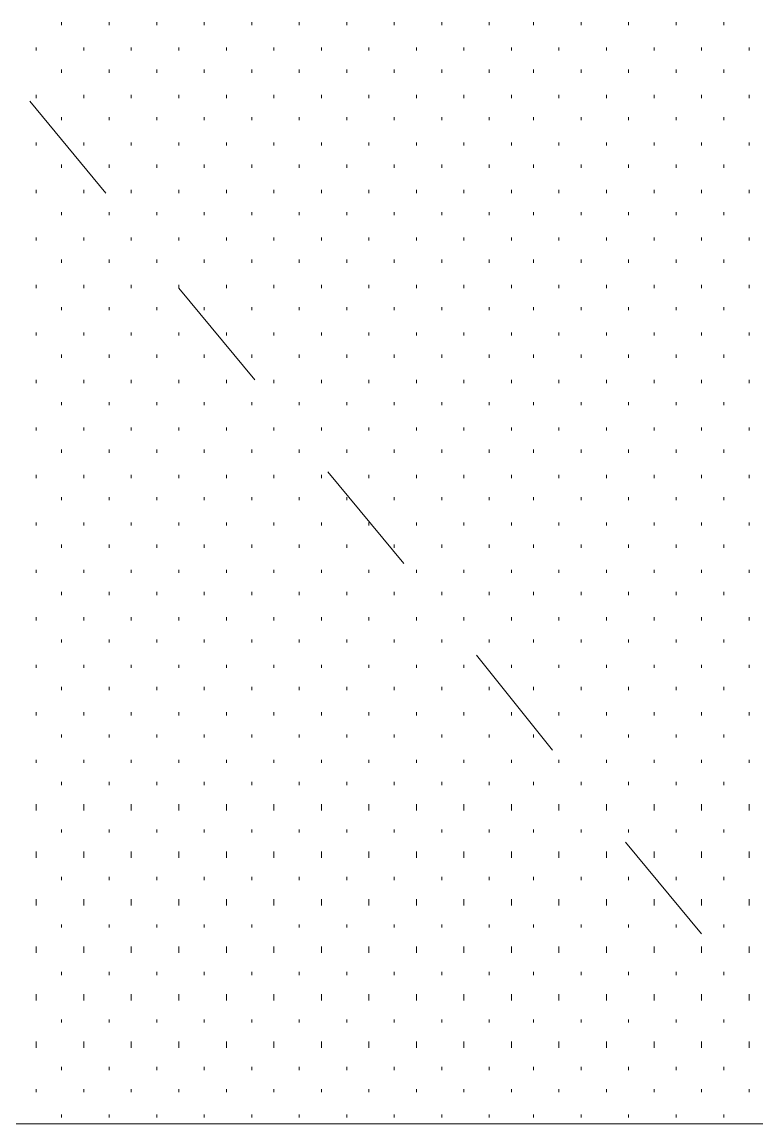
# Model space of a CAD drawing. Header units: inches. Extents: x -6061 to 13621, y -296 to 7483.
# Drawn here: x 12444.17 to 12462.75, y -121.48 to -93.61 of the extents above; entities that cross this region are included whole.
import ezdxf

# ---------------------------------------------------------------- set-up
doc = ezdxf.new("R2010")
doc.units = ezdxf.units.IN
doc.header["$MEASUREMENT"] = 0
doc.layers.get('0').update_dxf_attribs({"linetype": 'CONTINUOUS'})

msp = doc.modelspace()

# ---------------------------------------------------------------- linework, layer by layer
at = {"color": 7, "linetype": 'Continuous', "lineweight": 9, "true_color": 0xffffff}
for p, q in [((12445.17293, -93.68771), (12445.17293, -93.60761)), ((12446.37429, -93.68771), (12446.37429, -93.60761)), ((12447.57565, -93.68771), (12447.57565, -93.60761)), ((12448.777, -93.68771), (12448.777, -93.60761)), ((12449.97836, -93.68771), (12449.97836, -93.60761)), ((12451.17972, -93.68771), (12451.17972, -93.60761)), ((12452.38108, -93.68771), (12452.38108, -93.60761)), ((12453.58243, -93.68771), (12453.58243, -93.60761)), ((12454.78379, -93.68771), (12454.78379, -93.60761)), ((12455.98515, -93.68771), (12455.98515, -93.60761)), ((12457.10642, -93.68771), (12457.10642, -93.60761)), ((12458.30777, -93.68771), (12458.30777, -93.60761)), ((12459.50913, -93.68771), (12459.50913, -93.60761)), ((12460.71049, -93.68771), (12460.71049, -93.60761)), ((12461.91185, -93.68771), (12461.91185, -93.60761)), ((12444.53221, -94.32843), (12444.53221, -94.24834)), ((12445.73357, -94.32843), (12445.73357, -94.24834)), ((12446.93492, -94.32843), (12446.93492, -94.24834)), ((12448.13628, -94.32843), (12448.13628, -94.24834)), ((12449.33764, -94.32843), (12449.33764, -94.24834)), ((12450.539, -94.32843), (12450.539, -94.24834)), ((12451.74035, -94.32843), (12451.74035, -94.24834)), ((12452.94171, -94.32843), (12452.94171, -94.24834)), ((12454.14307, -94.32843), (12454.14307, -94.24834)), ((12455.34443, -94.32843), (12455.34443, -94.24834)), ((12456.54578, -94.32843), (12456.54578, -94.24834)), ((12457.74714, -94.32843), (12457.74714, -94.24834)), ((12458.9485, -94.32843), (12458.9485, -94.24834)), ((12460.14985, -94.32843), (12460.14985, -94.24834)), ((12461.35121, -94.32843), (12461.35121, -94.24834)), ((12462.55257, -94.32843), (12462.55257, -94.24834)), ((12445.17293, -94.88906), (12445.17293, -94.80897)), ((12446.37429, -94.88906), (12446.37429, -94.80897)), ((12447.57565, -94.88906), (12447.57565, -94.80897)), ((12448.777, -94.88906), (12448.777, -94.80897)), ((12449.97836, -94.88906), (12449.97836, -94.80897)), ((12451.17972, -94.88906), (12451.17972, -94.80897)), ((12452.38108, -94.88906), (12452.38108, -94.80897)), ((12453.58243, -94.88906), (12453.58243, -94.80897)), ((12454.78379, -94.88906), (12454.78379, -94.80897)), ((12455.98515, -94.88906), (12455.98515, -94.80897)), ((12457.10642, -94.88906), (12457.10642, -94.80897)), ((12458.30777, -94.88906), (12458.30777, -94.80897)), ((12459.50913, -94.88906), (12459.50913, -94.80897)), ((12460.71049, -94.88906), (12460.71049, -94.80897)), ((12461.91185, -94.88906), (12461.91185, -94.80897)), ((12444.53221, -95.52979), (12444.53221, -95.4497)), ((12445.73357, -95.52979), (12445.73357, -95.4497)), ((12446.93492, -95.52979), (12446.93492, -95.4497)), ((12448.13628, -95.52979), (12448.13628, -95.4497)), ((12449.33764, -95.52979), (12449.33764, -95.4497)), ((12450.539, -95.52979), (12450.539, -95.4497)), ((12451.74035, -95.52979), (12451.74035, -95.4497)), ((12452.94171, -95.52979), (12452.94171, -95.4497)), ((12454.14307, -95.52979), (12454.14307, -95.4497)), ((12455.34443, -95.52979), (12455.34443, -95.4497)), ((12456.54578, -95.52979), (12456.54578, -95.4497)), ((12457.74714, -95.52979), (12457.74714, -95.4497)), ((12458.9485, -95.52979), (12458.9485, -95.4497)), ((12460.14985, -95.52979), (12460.14985, -95.4497)), ((12461.35121, -95.52979), (12461.35121, -95.4497)), ((12462.55257, -95.52979), (12462.55257, -95.4497)), ((12445.17293, -96.09042), (12445.17293, -96.01033)), ((12446.37429, -96.09042), (12446.37429, -96.01033)), ((12447.57565, -96.09042), (12447.57565, -96.01033)), ((12448.777, -96.09042), (12448.777, -96.01033)), ((12449.97836, -96.09042), (12449.97836, -96.01033)), ((12451.17972, -96.09042), (12451.17972, -96.01033)), ((12452.38108, -96.09042), (12452.38108, -96.01033)), ((12453.58243, -96.09042), (12453.58243, -96.01033)), ((12454.78379, -96.09042), (12454.78379, -96.01033)), ((12455.98515, -96.09042), (12455.98515, -96.01033)), ((12457.10642, -96.09042), (12457.10642, -96.01033)), ((12458.30777, -96.09042), (12458.30777, -96.01033)), ((12459.50913, -96.09042), (12459.50913, -96.01033)), ((12460.71049, -96.09042), (12460.71049, -96.01033)), ((12461.91185, -96.09042), (12461.91185, -96.01033)), ((12444.53221, -96.73114), (12444.53221, -96.65105)), ((12445.73357, -96.73114), (12445.73357, -96.65105)), ((12446.93492, -96.73114), (12446.93492, -96.65105)), ((12448.13628, -96.73114), (12448.13628, -96.65105)), ((12449.33764, -96.73114), (12449.33764, -96.65105)), ((12450.539, -96.73114), (12450.539, -96.65105)), ((12451.74035, -96.73114), (12451.74035, -96.65105)), ((12452.94171, -96.73114), (12452.94171, -96.65105)), ((12454.14307, -96.73114), (12454.14307, -96.65105)), ((12455.34443, -96.73114), (12455.34443, -96.65105)), ((12456.54578, -96.73114), (12456.54578, -96.65105)), ((12457.74714, -96.73114), (12457.74714, -96.65105)), ((12458.9485, -96.73114), (12458.9485, -96.65105)), ((12460.14985, -96.73114), (12460.14985, -96.65105)), ((12461.35121, -96.73114), (12461.35121, -96.65105)), ((12462.55257, -96.73114), (12462.55257, -96.65105)), ((12445.17293, -97.29178), (12445.17293, -97.21169)), ((12446.37429, -97.29178), (12446.37429, -97.21169)), ((12447.57565, -97.29178), (12447.57565, -97.21169)), ((12448.777, -97.29178), (12448.777, -97.21169)), ((12449.97836, -97.29178), (12449.97836, -97.21169)), ((12451.17972, -97.29178), (12451.17972, -97.21169)), ((12452.38108, -97.29178), (12452.38108, -97.21169)), ((12453.58243, -97.29178), (12453.58243, -97.21169)), ((12454.78379, -97.29178), (12454.78379, -97.21169)), ((12455.98515, -97.29178), (12455.98515, -97.21169)), ((12457.10642, -97.29178), (12457.10642, -97.21169)), ((12458.30777, -97.29178), (12458.30777, -97.21169)), ((12459.50913, -97.29178), (12459.50913, -97.21169)), ((12460.71049, -97.29178), (12460.71049, -97.21169)), ((12461.91185, -97.29178), (12461.91185, -97.21169)), ((12444.53221, -97.9325), (12444.53221, -97.85241)), ((12445.73357, -97.9325), (12445.73357, -97.85241)), ((12446.93492, -97.9325), (12446.93492, -97.85241)), ((12448.13628, -97.9325), (12448.13628, -97.85241)), ((12449.33764, -97.9325), (12449.33764, -97.85241)), ((12450.539, -97.9325), (12450.539, -97.85241)), ((12451.74035, -97.9325), (12451.74035, -97.85241)), ((12452.94171, -97.9325), (12452.94171, -97.85241)), ((12454.14307, -97.9325), (12454.14307, -97.85241)), ((12455.34443, -97.9325), (12455.34443, -97.85241)), ((12456.54578, -97.9325), (12456.54578, -97.85241)), ((12457.74714, -97.9325), (12457.74714, -97.85241)), ((12458.9485, -97.9325), (12458.9485, -97.85241)), ((12460.14985, -97.9325), (12460.14985, -97.85241)), ((12461.35121, -97.9325), (12461.35121, -97.85241)), ((12462.55257, -97.9325), (12462.55257, -97.85241)), ((12445.17293, -98.49314), (12445.17293, -98.41304)), ((12446.37429, -98.49314), (12446.37429, -98.41304)), ((12447.57565, -98.49314), (12447.57565, -98.41304)), ((12448.777, -98.49314), (12448.777, -98.41304)), ((12449.97836, -98.49314), (12449.97836, -98.41304)), ((12451.17972, -98.49314), (12451.17972, -98.41304)), ((12452.38108, -98.49314), (12452.38108, -98.41304)), ((12453.58243, -98.49314), (12453.58243, -98.41304)), ((12454.78379, -98.49314), (12454.78379, -98.41304)), ((12455.98515, -98.49314), (12455.98515, -98.41304)), ((12457.10642, -98.49314), (12457.10642, -98.41304)), ((12458.30777, -98.49314), (12458.30777, -98.41304)), ((12459.50913, -98.49314), (12459.50913, -98.41304)), ((12460.71049, -98.49314), (12460.71049, -98.41304)), ((12461.91185, -98.49314), (12461.91185, -98.41304)), ((12444.53221, -99.13386), (12444.53221, -99.05377)), ((12445.73357, -99.13386), (12445.73357, -99.05377)), ((12446.93492, -99.13386), (12446.93492, -99.05377)), ((12448.13628, -99.13386), (12448.13628, -99.05377)), ((12449.33764, -99.13386), (12449.33764, -99.05377)), ((12450.539, -99.13386), (12450.539, -99.05377)), ((12451.74035, -99.13386), (12451.74035, -99.05377)), ((12452.94171, -99.13386), (12452.94171, -99.05377)), ((12454.14307, -99.13386), (12454.14307, -99.05377)), ((12455.34443, -99.13386), (12455.34443, -99.05377)), ((12456.54578, -99.13386), (12456.54578, -99.05377)), ((12457.74714, -99.13386), (12457.74714, -99.05377)), ((12458.9485, -99.13386), (12458.9485, -99.05377)), ((12460.14985, -99.13386), (12460.14985, -99.05377)), ((12461.35121, -99.13386), (12461.35121, -99.05377)), ((12462.55257, -99.13386), (12462.55257, -99.05377)), ((12445.17293, -99.69449), (12445.17293, -99.6144)), ((12446.37429, -99.69449), (12446.37429, -99.6144)), ((12447.57565, -99.69449), (12447.57565, -99.6144)), ((12448.777, -99.69449), (12448.777, -99.6144)), ((12449.97836, -99.69449), (12449.97836, -99.6144)), ((12451.17972, -99.69449), (12451.17972, -99.6144)), ((12452.38108, -99.69449), (12452.38108, -99.6144)), ((12453.58243, -99.69449), (12453.58243, -99.6144)), ((12454.78379, -99.69449), (12454.78379, -99.6144)), ((12455.98515, -99.69449), (12455.98515, -99.6144)), ((12457.10642, -99.69449), (12457.10642, -99.6144)), ((12458.30777, -99.69449), (12458.30777, -99.6144)), ((12459.50913, -99.69449), (12459.50913, -99.6144)), ((12460.71049, -99.69449), (12460.71049, -99.6144)), ((12461.91185, -99.69449), (12461.91185, -99.6144)), ((12444.53221, -100.33522), (12444.53221, -100.25513)), ((12445.73357, -100.33522), (12445.73357, -100.25513)), ((12446.93492, -100.33522), (12446.93492, -100.25513)), ((12448.13628, -100.33522), (12448.13628, -100.25513)), ((12449.33764, -100.33522), (12449.33764, -100.25513)), ((12450.539, -100.33522), (12450.539, -100.25513)), ((12451.74035, -100.33522), (12451.74035, -100.25513)), ((12452.94171, -100.33522), (12452.94171, -100.25513)), ((12454.14307, -100.33522), (12454.14307, -100.25513)), ((12455.34443, -100.33522), (12455.34443, -100.25513)), ((12456.54578, -100.33522), (12456.54578, -100.25513)), ((12457.74714, -100.33522), (12457.74714, -100.25513)), ((12458.9485, -100.33522), (12458.9485, -100.25513)), ((12460.14985, -100.33522), (12460.14985, -100.25513)), ((12461.35121, -100.33522), (12461.35121, -100.25513)), ((12462.55257, -100.33522), (12462.55257, -100.25513)), ((12445.17293, -100.89585), (12445.17293, -100.81576)), ((12446.37429, -100.89585), (12446.37429, -100.81576)), ((12447.57565, -100.89585), (12447.57565, -100.81576)), ((12448.777, -100.89585), (12448.777, -100.81576)), ((12449.97836, -100.89585), (12449.97836, -100.81576)), ((12451.17972, -100.89585), (12451.17972, -100.81576)), ((12452.38108, -100.89585), (12452.38108, -100.81576)), ((12453.58243, -100.89585), (12453.58243, -100.81576)), ((12454.78379, -100.89585), (12454.78379, -100.81576)), ((12455.98515, -100.89585), (12455.98515, -100.81576)), ((12457.10642, -100.89585), (12457.10642, -100.81576)), ((12458.30777, -100.89585), (12458.30777, -100.81576)), ((12459.50913, -100.89585), (12459.50913, -100.81576)), ((12460.71049, -100.89585), (12460.71049, -100.81576)), ((12461.91185, -100.89585), (12461.91185, -100.81576)), ((12444.53221, -101.53657), (12444.53221, -101.45648)), ((12445.73357, -101.53657), (12445.73357, -101.45648)), ((12446.93492, -101.53657), (12446.93492, -101.45648)), ((12448.13628, -101.53657), (12448.13628, -101.45648)), ((12449.33764, -101.53657), (12449.33764, -101.45648)), ((12450.539, -101.53657), (12450.539, -101.45648)), ((12451.74035, -101.53657), (12451.74035, -101.45648)), ((12452.94171, -101.53657), (12452.94171, -101.45648)), ((12454.14307, -101.53657), (12454.14307, -101.45648)), ((12455.34443, -101.53657), (12455.34443, -101.45648)), ((12456.54578, -101.53657), (12456.54578, -101.45648)), ((12457.74714, -101.53657), (12457.74714, -101.45648)), ((12458.9485, -101.53657), (12458.9485, -101.45648)), ((12460.14985, -101.53657), (12460.14985, -101.45648)), ((12461.35121, -101.53657), (12461.35121, -101.45648)), ((12462.55257, -101.53657), (12462.55257, -101.45648)), ((12445.17293, -102.09721), (12445.17293, -102.01712)), ((12446.37429, -102.09721), (12446.37429, -102.01712)), ((12447.57565, -102.09721), (12447.57565, -102.01712)), ((12448.777, -102.09721), (12448.777, -102.01712)), ((12449.97836, -102.09721), (12449.97836, -102.01712)), ((12451.17972, -102.09721), (12451.17972, -102.01712)), ((12452.38108, -102.09721), (12452.38108, -102.01712)), ((12453.58243, -102.09721), (12453.58243, -102.01712)), ((12454.78379, -102.09721), (12454.78379, -102.01712)), ((12455.98515, -102.09721), (12455.98515, -102.01712)), ((12457.10642, -102.09721), (12457.10642, -102.01712)), ((12458.30777, -102.09721), (12458.30777, -102.01712)), ((12459.50913, -102.09721), (12459.50913, -102.01712)), ((12460.71049, -102.09721), (12460.71049, -102.01712)), ((12461.91185, -102.09721), (12461.91185, -102.01712)), ((12444.53221, -102.73793), (12444.53221, -102.65784)), ((12445.73357, -102.73793), (12445.73357, -102.65784)), ((12446.93492, -102.73793), (12446.93492, -102.65784)), ((12448.13628, -102.73793), (12448.13628, -102.65784)), ((12449.33764, -102.73793), (12449.33764, -102.65784)), ((12450.539, -102.73793), (12450.539, -102.65784)), ((12451.74035, -102.73793), (12451.74035, -102.65784)), ((12452.94171, -102.73793), (12452.94171, -102.65784)), ((12454.14307, -102.73793), (12454.14307, -102.65784)), ((12455.34443, -102.73793), (12455.34443, -102.65784)), ((12456.54578, -102.73793), (12456.54578, -102.65784)), ((12457.74714, -102.73793), (12457.74714, -102.65784)), ((12458.9485, -102.73793), (12458.9485, -102.65784)), ((12460.14985, -102.73793), (12460.14985, -102.65784)), ((12461.35121, -102.73793), (12461.35121, -102.65784)), ((12462.55257, -102.73793), (12462.55257, -102.65784)), ((12445.17293, -103.29857), (12445.17293, -103.21847)), ((12446.37429, -103.29857), (12446.37429, -103.21847)), ((12447.57565, -103.29857), (12447.57565, -103.21847)), ((12448.777, -103.29857), (12448.777, -103.21847)), ((12449.97836, -103.29857), (12449.97836, -103.21847)), ((12451.17972, -103.29857), (12451.17972, -103.21847)), ((12452.38108, -103.29857), (12452.38108, -103.21847)), ((12453.58243, -103.29857), (12453.58243, -103.21847)), ((12454.78379, -103.29857), (12454.78379, -103.21847)), ((12455.98515, -103.29857), (12455.98515, -103.21847)), ((12457.10642, -103.29857), (12457.10642, -103.21847)), ((12458.30777, -103.29857), (12458.30777, -103.21847)), ((12459.50913, -103.29857), (12459.50913, -103.21847)), ((12460.71049, -103.29857), (12460.71049, -103.21847)), ((12461.91185, -103.29857), (12461.91185, -103.21847)), ((12444.53221, -103.93929), (12444.53221, -103.8592)), ((12445.73357, -103.93929), (12445.73357, -103.8592)), ((12446.93492, -103.93929), (12446.93492, -103.8592)), ((12448.13628, -103.93929), (12448.13628, -103.8592)), ((12449.33764, -103.93929), (12449.33764, -103.8592)), ((12450.539, -103.93929), (12450.539, -103.8592)), ((12451.74035, -103.93929), (12451.74035, -103.8592)), ((12452.94171, -103.93929), (12452.94171, -103.8592)), ((12454.14307, -103.93929), (12454.14307, -103.8592)), ((12455.34443, -103.93929), (12455.34443, -103.8592)), ((12456.54578, -103.93929), (12456.54578, -103.8592)), ((12457.74714, -103.93929), (12457.74714, -103.8592)), ((12458.9485, -103.93929), (12458.9485, -103.8592)), ((12460.14985, -103.93929), (12460.14985, -103.8592)), ((12461.35121, -103.93929), (12461.35121, -103.8592)), ((12462.55257, -103.93929), (12462.55257, -103.8592)), ((12445.17293, -104.49992), (12445.17293, -104.41983)), ((12446.37429, -104.49992), (12446.37429, -104.41983)), ((12447.57565, -104.49992), (12447.57565, -104.41983)), ((12448.777, -104.49992), (12448.777, -104.41983)), ((12449.97836, -104.49992), (12449.97836, -104.41983)), ((12451.17972, -104.49992), (12451.17972, -104.41983)), ((12452.38108, -104.49992), (12452.38108, -104.41983)), ((12453.58243, -104.49992), (12453.58243, -104.41983)), ((12454.78379, -104.49992), (12454.78379, -104.41983)), ((12455.98515, -104.49992), (12455.98515, -104.41983)), ((12457.10642, -104.49992), (12457.10642, -104.41983)), ((12458.30777, -104.49992), (12458.30777, -104.41983)), ((12459.50913, -104.49992), (12459.50913, -104.41983)), ((12460.71049, -104.49992), (12460.71049, -104.41983)), ((12461.91185, -104.49992), (12461.91185, -104.41983)), ((12444.53221, -105.14065), (12444.53221, -105.06056)), ((12445.73357, -105.14065), (12445.73357, -105.06056)), ((12446.93492, -105.14065), (12446.93492, -105.06056)), ((12448.13628, -105.14065), (12448.13628, -105.06056)), ((12449.33764, -105.14065), (12449.33764, -105.06056)), ((12450.539, -105.14065), (12450.539, -105.06056)), ((12451.74035, -105.14065), (12451.74035, -105.06056)), ((12452.94171, -105.14065), (12452.94171, -105.06056)), ((12454.14307, -105.14065), (12454.14307, -105.06056)), ((12455.34443, -105.14065), (12455.34443, -105.06056)), ((12456.54578, -105.14065), (12456.54578, -105.06056)), ((12457.74714, -105.14065), (12457.74714, -105.06056)), ((12458.9485, -105.14065), (12458.9485, -105.06056)), ((12460.14985, -105.14065), (12460.14985, -105.06056)), ((12461.35121, -105.14065), (12461.35121, -105.06056)), ((12462.55257, -105.14065), (12462.55257, -105.06056)), ((12445.17293, -105.70128), (12445.17293, -105.62119)), ((12446.37429, -105.70128), (12446.37429, -105.62119)), ((12447.57565, -105.70128), (12447.57565, -105.62119)), ((12448.777, -105.70128), (12448.777, -105.62119)), ((12449.97836, -105.70128), (12449.97836, -105.62119)), ((12451.17972, -105.70128), (12451.17972, -105.62119)), ((12452.38108, -105.70128), (12452.38108, -105.62119)), ((12453.58243, -105.70128), (12453.58243, -105.62119)), ((12454.78379, -105.70128), (12454.78379, -105.62119)), ((12455.98515, -105.70128), (12455.98515, -105.62119)), ((12457.10642, -105.70128), (12457.10642, -105.62119)), ((12458.30777, -105.70128), (12458.30777, -105.62119)), ((12459.50913, -105.70128), (12459.50913, -105.62119)), ((12460.71049, -105.70128), (12460.71049, -105.62119)), ((12461.91185, -105.70128), (12461.91185, -105.62119)), ((12444.53221, -106.342), (12444.53221, -106.26191)), ((12445.73357, -106.342), (12445.73357, -106.26191)), ((12446.93492, -106.342), (12446.93492, -106.26191)), ((12448.13628, -106.342), (12448.13628, -106.26191)), ((12449.33764, -106.342), (12449.33764, -106.26191)), ((12450.539, -106.342), (12450.539, -106.26191)), ((12451.74035, -106.342), (12451.74035, -106.26191)), ((12452.94171, -106.342), (12452.94171, -106.26191)), ((12454.14307, -106.342), (12454.14307, -106.26191)), ((12455.34443, -106.342), (12455.34443, -106.26191)), ((12456.54578, -106.342), (12456.54578, -106.26191)), ((12457.74714, -106.342), (12457.74714, -106.26191)), ((12458.9485, -106.342), (12458.9485, -106.26191)), ((12460.14985, -106.342), (12460.14985, -106.26191)), ((12461.35121, -106.342), (12461.35121, -106.26191)), ((12462.55257, -106.342), (12462.55257, -106.26191)), ((12445.17293, -106.90264), (12445.17293, -106.82255)), ((12446.37429, -106.90264), (12446.37429, -106.82255)), ((12447.57565, -106.90264), (12447.57565, -106.82255)), ((12448.777, -106.90264), (12448.777, -106.82255)), ((12449.97836, -106.90264), (12449.97836, -106.82255)), ((12451.17972, -106.90264), (12451.17972, -106.82255)), ((12452.38108, -106.90264), (12452.38108, -106.82255)), ((12453.58243, -106.90264), (12453.58243, -106.82255)), ((12454.78379, -106.90264), (12454.78379, -106.82255)), ((12455.98515, -106.90264), (12455.98515, -106.82255)), ((12457.10642, -106.90264), (12457.10642, -106.82255)), ((12458.30777, -106.90264), (12458.30777, -106.82255)), ((12459.50913, -106.90264), (12459.50913, -106.82255)), ((12460.71049, -106.90264), (12460.71049, -106.82255)), ((12461.91185, -106.90264), (12461.91185, -106.82255)), ((12444.53221, -107.54336), (12444.53221, -107.46327)), ((12445.73357, -107.54336), (12445.73357, -107.46327)), ((12446.93492, -107.54336), (12446.93492, -107.46327)), ((12448.13628, -107.54336), (12448.13628, -107.46327)), ((12449.33764, -107.54336), (12449.33764, -107.46327)), ((12450.539, -107.54336), (12450.539, -107.46327)), ((12451.74035, -107.54336), (12451.74035, -107.46327)), ((12452.94171, -107.54336), (12452.94171, -107.46327)), ((12454.14307, -107.54336), (12454.14307, -107.46327)), ((12455.34443, -107.54336), (12455.34443, -107.46327)), ((12456.54578, -107.54336), (12456.54578, -107.46327)), ((12457.74714, -107.54336), (12457.74714, -107.46327)), ((12458.9485, -107.54336), (12458.9485, -107.46327)), ((12460.14985, -107.54336), (12460.14985, -107.46327)), ((12461.35121, -107.54336), (12461.35121, -107.46327)), ((12462.55257, -107.54336), (12462.55257, -107.46327)), ((12445.17293, -108.10399), (12445.17293, -108.0239)), ((12446.37429, -108.10399), (12446.37429, -108.0239)), ((12447.57565, -108.10399), (12447.57565, -108.0239)), ((12448.777, -108.10399), (12448.777, -108.0239)), ((12449.97836, -108.10399), (12449.97836, -108.0239)), ((12451.17972, -108.10399), (12451.17972, -108.0239)), ((12452.38108, -108.10399), (12452.38108, -108.0239)), ((12453.58243, -108.10399), (12453.58243, -108.0239)), ((12454.78379, -108.10399), (12454.78379, -108.0239)), ((12455.98515, -108.10399), (12455.98515, -108.0239)), ((12457.10642, -108.10399), (12457.10642, -108.0239)), ((12458.30777, -108.10399), (12458.30777, -108.0239)), ((12459.50913, -108.10399), (12459.50913, -108.0239)), ((12460.71049, -108.10399), (12460.71049, -108.0239)), ((12461.91185, -108.10399), (12461.91185, -108.0239)), ((12444.53221, -108.74472), (12444.53221, -108.66463)), ((12445.73357, -108.74472), (12445.73357, -108.66463)), ((12446.93492, -108.74472), (12446.93492, -108.66463)), ((12448.13628, -108.74472), (12448.13628, -108.66463)), ((12449.33764, -108.74472), (12449.33764, -108.66463)), ((12450.539, -108.74472), (12450.539, -108.66463)), ((12451.74035, -108.74472), (12451.74035, -108.66463)), ((12452.94171, -108.74472), (12452.94171, -108.66463)), ((12454.14307, -108.74472), (12454.14307, -108.66463)), ((12455.34443, -108.74472), (12455.34443, -108.66463)), ((12456.54578, -108.74472), (12456.54578, -108.66463)), ((12457.74714, -108.74472), (12457.74714, -108.66463)), ((12458.9485, -108.74472), (12458.9485, -108.66463)), ((12460.14985, -108.74472), (12460.14985, -108.66463)), ((12461.35121, -108.74472), (12461.35121, -108.66463)), ((12462.55257, -108.74472), (12462.55257, -108.66463)), ((12445.17293, -109.30535), (12445.17293, -109.22526)), ((12446.37429, -109.30535), (12446.37429, -109.22526)), ((12447.57565, -109.30535), (12447.57565, -109.22526)), ((12448.777, -109.30535), (12448.777, -109.22526)), ((12449.97836, -109.30535), (12449.97836, -109.22526)), ((12451.17972, -109.30535), (12451.17972, -109.22526)), ((12452.38108, -109.30535), (12452.38108, -109.22526)), ((12453.58243, -109.30535), (12453.58243, -109.22526)), ((12454.78379, -109.30535), (12454.78379, -109.22526)), ((12455.98515, -109.30535), (12455.98515, -109.22526)), ((12457.10642, -109.30535), (12457.10642, -109.22526)), ((12458.30777, -109.30535), (12458.30777, -109.22526)), ((12459.50913, -109.30535), (12459.50913, -109.22526)), ((12460.71049, -109.30535), (12460.71049, -109.22526)), ((12461.91185, -109.30535), (12461.91185, -109.22526)), ((12444.53221, -109.94608), (12444.53221, -109.86599)), ((12445.73357, -109.94608), (12445.73357, -109.86599)), ((12446.93492, -109.94608), (12446.93492, -109.86599)), ((12448.13628, -109.94608), (12448.13628, -109.86599)), ((12449.33764, -109.94608), (12449.33764, -109.86599)), ((12450.539, -109.94608), (12450.539, -109.86599)), ((12451.74035, -109.94608), (12451.74035, -109.86599)), ((12452.94171, -109.94608), (12452.94171, -109.86599)), ((12454.14307, -109.94608), (12454.14307, -109.86599)), ((12455.34443, -109.94608), (12455.34443, -109.86599)), ((12456.54578, -109.94608), (12456.54578, -109.86599)), ((12457.74714, -109.94608), (12457.74714, -109.86599)), ((12458.9485, -109.94608), (12458.9485, -109.86599)), ((12460.14985, -109.94608), (12460.14985, -109.86599)), ((12461.35121, -109.94608), (12461.35121, -109.86599)), ((12462.55257, -109.94608), (12462.55257, -109.86599)), ((12445.17293, -110.50671), (12445.17293, -110.42662)), ((12446.37429, -110.50671), (12446.37429, -110.42662)), ((12447.57565, -110.50671), (12447.57565, -110.42662)), ((12448.777, -110.50671), (12448.777, -110.42662)), ((12449.97836, -110.50671), (12449.97836, -110.42662)), ((12451.17972, -110.50671), (12451.17972, -110.42662)), ((12452.38108, -110.50671), (12452.38108, -110.42662)), ((12453.58243, -110.50671), (12453.58243, -110.42662)), ((12454.78379, -110.50671), (12454.78379, -110.42662)), ((12455.98515, -110.50671), (12455.98515, -110.42662)), ((12457.10642, -110.50671), (12457.10642, -110.42662)), ((12458.30777, -110.50671), (12458.30777, -110.42662)), ((12459.50913, -110.50671), (12459.50913, -110.42662)), ((12460.71049, -110.50671), (12460.71049, -110.42662)), ((12461.91185, -110.50671), (12461.91185, -110.42662)), ((12444.53221, -111.14743), (12444.53221, -111.06734)), ((12445.73357, -111.14743), (12445.73357, -111.06734)), ((12446.93492, -111.14743), (12446.93492, -111.06734)), ((12448.13628, -111.14743), (12448.13628, -111.06734)), ((12449.33764, -111.14743), (12449.33764, -111.06734)), ((12450.539, -111.14743), (12450.539, -111.06734)), ((12451.74035, -111.14743), (12451.74035, -111.06734)), ((12452.94171, -111.14743), (12452.94171, -111.06734)), ((12454.14307, -111.14743), (12454.14307, -111.06734)), ((12455.34443, -111.14743), (12455.34443, -111.06734)), ((12456.54578, -111.14743), (12456.54578, -111.06734)), ((12457.74714, -111.14743), (12457.74714, -111.06734)), ((12458.9485, -111.14743), (12458.9485, -111.06734)), ((12460.14985, -111.14743), (12460.14985, -111.06734)), ((12461.35121, -111.14743), (12461.35121, -111.06734)), ((12462.55257, -111.14743), (12462.55257, -111.06734)), ((12445.17293, -111.70807), (12445.17293, -111.62798)), ((12446.37429, -111.70807), (12446.37429, -111.62798)), ((12447.57565, -111.70807), (12447.57565, -111.62798)), ((12448.777, -111.70807), (12448.777, -111.62798)), ((12449.97836, -111.70807), (12449.97836, -111.62798)), ((12451.17972, -111.70807), (12451.17972, -111.62798)), ((12452.38108, -111.70807), (12452.38108, -111.62798)), ((12453.58243, -111.70807), (12453.58243, -111.62798)), ((12454.78379, -111.70807), (12454.78379, -111.62798)), ((12455.98515, -111.70807), (12455.98515, -111.62798)), ((12457.10642, -111.70807), (12457.10642, -111.62798)), ((12458.30777, -111.70807), (12458.30777, -111.62798)), ((12459.50913, -111.70807), (12459.50913, -111.62798)), ((12460.71049, -111.70807), (12460.71049, -111.62798)), ((12461.91185, -111.70807), (12461.91185, -111.62798)), ((12444.53221, -112.34879), (12444.53221, -112.2687)), ((12445.73357, -112.34879), (12445.73357, -112.2687)), ((12446.93492, -112.34879), (12446.93492, -112.2687)), ((12448.13628, -112.34879), (12448.13628, -112.2687)), ((12449.33764, -112.34879), (12449.33764, -112.2687)), ((12450.539, -112.34879), (12450.539, -112.2687)), ((12451.74035, -112.34879), (12451.74035, -112.2687)), ((12452.94171, -112.34879), (12452.94171, -112.2687)), ((12454.14307, -112.34879), (12454.14307, -112.2687)), ((12455.34443, -112.34879), (12455.34443, -112.2687)), ((12456.54578, -112.34879), (12456.54578, -112.2687)), ((12457.74714, -112.34879), (12457.74714, -112.2687)), ((12458.9485, -112.34879), (12458.9485, -112.2687)), ((12460.14985, -112.34879), (12460.14985, -112.2687)), ((12461.35121, -112.34879), (12461.35121, -112.2687)), ((12462.55257, -112.34879), (12462.55257, -112.2687)), ((12445.17293, -112.90942), (12445.17293, -112.82933)), ((12446.37429, -112.90942), (12446.37429, -112.82933)), ((12447.57565, -112.90942), (12447.57565, -112.82933)), ((12448.777, -112.90942), (12448.777, -112.82933)), ((12449.97836, -112.90942), (12449.97836, -112.82933)), ((12451.17972, -112.90942), (12451.17972, -112.82933)), ((12452.38108, -112.90942), (12452.38108, -112.82933)), ((12453.58243, -112.90942), (12453.58243, -112.82933)), ((12454.78379, -112.90942), (12454.78379, -112.82933)), ((12455.98515, -112.90942), (12455.98515, -112.82933)), ((12457.10642, -112.90942), (12457.10642, -112.82933)), ((12458.30777, -112.90942), (12458.30777, -112.82933)), ((12459.50913, -112.90942), (12459.50913, -112.82933)), ((12460.71049, -112.90942), (12460.71049, -112.82933)), ((12461.91185, -112.90942), (12461.91185, -112.82933)), ((12444.53221, -113.55015), (12444.53221, -113.38997)), ((12445.73357, -113.55015), (12445.73357, -113.38997)), ((12446.93492, -113.55015), (12446.93492, -113.38997)), ((12448.13628, -113.55015), (12448.13628, -113.38997)), ((12449.33764, -113.55015), (12449.33764, -113.38997)), ((12450.539, -113.55015), (12450.539, -113.38997)), ((12451.74035, -113.55015), (12451.74035, -113.38997)), ((12452.94171, -113.55015), (12452.94171, -113.38997)), ((12454.14307, -113.55015), (12454.14307, -113.38997)), ((12455.34443, -113.55015), (12455.34443, -113.38997)), ((12456.54578, -113.55015), (12456.54578, -113.38997)), ((12457.74714, -113.55015), (12457.74714, -113.38997)), ((12458.9485, -113.55015), (12458.9485, -113.38997)), ((12460.14985, -113.55015), (12460.14985, -113.38997)), ((12461.35121, -113.55015), (12461.35121, -113.38997)), ((12462.55257, -113.55015), (12462.55257, -113.38997)), ((12445.17293, -114.11078), (12445.17293, -114.03069)), ((12446.37429, -114.11078), (12446.37429, -114.03069)), ((12447.57565, -114.11078), (12447.57565, -114.03069)), ((12448.777, -114.11078), (12448.777, -114.03069)), ((12449.97836, -114.11078), (12449.97836, -114.03069)), ((12451.17972, -114.11078), (12451.17972, -114.03069)), ((12452.38108, -114.11078), (12452.38108, -114.03069)), ((12453.58243, -114.11078), (12453.58243, -114.03069)), ((12454.78379, -114.11078), (12454.78379, -114.03069)), ((12455.98515, -114.11078), (12455.98515, -114.03069)), ((12457.10642, -114.11078), (12457.10642, -114.03069)), ((12458.30777, -114.11078), (12458.30777, -114.03069)), ((12459.50913, -114.11078), (12459.50913, -114.03069)), ((12460.71049, -114.11078), (12460.71049, -114.03069)), ((12461.91185, -114.11078), (12461.91185, -114.03069)), ((12444.53221, -114.75151), (12444.53221, -114.59133)), ((12445.73357, -114.75151), (12445.73357, -114.59133)), ((12446.93492, -114.75151), (12446.93492, -114.59133)), ((12448.13628, -114.75151), (12448.13628, -114.59133)), ((12449.33764, -114.75151), (12449.33764, -114.59133)), ((12450.539, -114.75151), (12450.539, -114.59133)), ((12451.74035, -114.75151), (12451.74035, -114.59133)), ((12452.94171, -114.75151), (12452.94171, -114.59133)), ((12454.14307, -114.75151), (12454.14307, -114.59133)), ((12455.34443, -114.75151), (12455.34443, -114.59133)), ((12456.54578, -114.75151), (12456.54578, -114.59133)), ((12457.74714, -114.75151), (12457.74714, -114.59133)), ((12458.9485, -114.75151), (12458.9485, -114.59133)), ((12460.14985, -114.75151), (12460.14985, -114.59133)), ((12461.35121, -114.75151), (12461.35121, -114.59133)), ((12462.55257, -114.75151), (12462.55257, -114.59133)), ((12445.17293, -115.31214), (12445.17293, -115.23205)), ((12446.37429, -115.31214), (12446.37429, -115.23205)), ((12447.57565, -115.31214), (12447.57565, -115.23205)), ((12448.777, -115.31214), (12448.777, -115.23205)), ((12449.97836, -115.31214), (12449.97836, -115.23205)), ((12451.17972, -115.31214), (12451.17972, -115.23205)), ((12452.38108, -115.31214), (12452.38108, -115.23205)), ((12453.58243, -115.31214), (12453.58243, -115.23205)), ((12454.78379, -115.31214), (12454.78379, -115.23205)), ((12455.98515, -115.31214), (12455.98515, -115.23205)), ((12457.10642, -115.31214), (12457.10642, -115.23205)), ((12458.30777, -115.31214), (12458.30777, -115.23205)), ((12459.50913, -115.31214), (12459.50913, -115.23205)), ((12460.71049, -115.31214), (12460.71049, -115.23205)), ((12461.91185, -115.31214), (12461.91185, -115.23205)), ((12444.53221, -115.95286), (12444.53221, -115.79268)), ((12445.73357, -115.95286), (12445.73357, -115.79268)), ((12446.93492, -115.95286), (12446.93492, -115.79268)), ((12448.13628, -115.95286), (12448.13628, -115.79268)), ((12449.33764, -115.95286), (12449.33764, -115.79268)), ((12450.539, -115.95286), (12450.539, -115.79268)), ((12451.74035, -115.95286), (12451.74035, -115.79268)), ((12452.94171, -115.95286), (12452.94171, -115.79268)), ((12454.14307, -115.95286), (12454.14307, -115.79268)), ((12455.34443, -115.95286), (12455.34443, -115.79268)), ((12456.54578, -115.95286), (12456.54578, -115.79268)), ((12457.74714, -115.95286), (12457.74714, -115.79268)), ((12458.9485, -115.95286), (12458.9485, -115.79268)), ((12460.14985, -115.95286), (12460.14985, -115.79268)), ((12461.35121, -115.95286), (12461.35121, -115.79268)), ((12462.55257, -115.95286), (12462.55257, -115.79268)), ((12445.17293, -116.5135), (12445.17293, -116.43341)), ((12446.37429, -116.5135), (12446.37429, -116.43341)), ((12447.57565, -116.5135), (12447.57565, -116.43341)), ((12448.777, -116.5135), (12448.777, -116.43341)), ((12449.97836, -116.5135), (12449.97836, -116.43341)), ((12451.17972, -116.5135), (12451.17972, -116.43341)), ((12452.38108, -116.5135), (12452.38108, -116.43341)), ((12453.58243, -116.5135), (12453.58243, -116.43341)), ((12454.78379, -116.5135), (12454.78379, -116.43341)), ((12455.98515, -116.5135), (12455.98515, -116.43341)), ((12457.10642, -116.5135), (12457.10642, -116.43341)), ((12458.30777, -116.5135), (12458.30777, -116.43341)), ((12459.50913, -116.5135), (12459.50913, -116.43341)), ((12460.71049, -116.5135), (12460.71049, -116.43341)), ((12461.91185, -116.5135), (12461.91185, -116.43341)), ((12444.53221, -117.15422), (12444.53221, -116.99404)), ((12445.73357, -117.15422), (12445.73357, -116.99404)), ((12446.93492, -117.15422), (12446.93492, -116.99404)), ((12448.13628, -117.15422), (12448.13628, -116.99404)), ((12449.33764, -117.15422), (12449.33764, -116.99404)), ((12450.539, -117.15422), (12450.539, -116.99404)), ((12451.74035, -117.15422), (12451.74035, -116.99404)), ((12452.94171, -117.15422), (12452.94171, -116.99404)), ((12454.14307, -117.15422), (12454.14307, -116.99404)), ((12455.34443, -117.15422), (12455.34443, -116.99404)), ((12456.54578, -117.15422), (12456.54578, -116.99404)), ((12457.74714, -117.15422), (12457.74714, -116.99404)), ((12458.9485, -117.15422), (12458.9485, -116.99404)), ((12460.14985, -117.15422), (12460.14985, -116.99404)), ((12461.35121, -117.15422), (12461.35121, -116.99404)), ((12462.55257, -117.15422), (12462.55257, -116.99404)), ((12445.17293, -117.71485), (12445.17293, -117.63476)), ((12446.37429, -117.71485), (12446.37429, -117.63476)), ((12447.57565, -117.71485), (12447.57565, -117.63476)), ((12448.777, -117.71485), (12448.777, -117.63476)), ((12449.97836, -117.71485), (12449.97836, -117.63476)), ((12451.17972, -117.71485), (12451.17972, -117.63476)), ((12452.38108, -117.71485), (12452.38108, -117.63476)), ((12453.58243, -117.71485), (12453.58243, -117.63476)), ((12454.78379, -117.71485), (12454.78379, -117.63476)), ((12455.98515, -117.71485), (12455.98515, -117.63476)), ((12457.10642, -117.71485), (12457.10642, -117.63476)), ((12458.30777, -117.71485), (12458.30777, -117.63476)), ((12459.50913, -117.71485), (12459.50913, -117.63476)), ((12460.71049, -117.71485), (12460.71049, -117.63476)), ((12461.91185, -117.71485), (12461.91185, -117.63476)), ((12444.53221, -118.35558), (12444.53221, -118.1954)), ((12445.73357, -118.35558), (12445.73357, -118.1954)), ((12446.93492, -118.35558), (12446.93492, -118.1954)), ((12448.13628, -118.35558), (12448.13628, -118.1954)), ((12449.33764, -118.35558), (12449.33764, -118.1954)), ((12450.539, -118.35558), (12450.539, -118.1954)), ((12451.74035, -118.35558), (12451.74035, -118.1954)), ((12452.94171, -118.35558), (12452.94171, -118.1954)), ((12454.14307, -118.35558), (12454.14307, -118.1954)), ((12455.34443, -118.35558), (12455.34443, -118.1954)), ((12456.54578, -118.35558), (12456.54578, -118.1954)), ((12457.74714, -118.35558), (12457.74714, -118.1954)), ((12458.9485, -118.35558), (12458.9485, -118.1954)), ((12460.14985, -118.35558), (12460.14985, -118.1954)), ((12461.35121, -118.35558), (12461.35121, -118.1954)), ((12462.55257, -118.35558), (12462.55257, -118.1954)), ((12445.17293, -118.91621), (12445.17293, -118.83612)), ((12446.37429, -118.91621), (12446.37429, -118.83612)), ((12447.57565, -118.91621), (12447.57565, -118.83612)), ((12448.777, -118.91621), (12448.777, -118.83612)), ((12449.97836, -118.91621), (12449.97836, -118.83612)), ((12451.17972, -118.91621), (12451.17972, -118.83612)), ((12452.38108, -118.91621), (12452.38108, -118.83612)), ((12453.58243, -118.91621), (12453.58243, -118.83612)), ((12454.78379, -118.91621), (12454.78379, -118.83612)), ((12455.98515, -118.91621), (12455.98515, -118.83612)), ((12457.10642, -118.91621), (12457.10642, -118.83612)), ((12458.30777, -118.91621), (12458.30777, -118.83612)), ((12459.50913, -118.91621), (12459.50913, -118.83612)), ((12460.71049, -118.91621), (12460.71049, -118.83612)), ((12461.91185, -118.91621), (12461.91185, -118.83612)), ((12444.53221, -119.55694), (12444.53221, -119.39676)), ((12445.73357, -119.55694), (12445.73357, -119.39676)), ((12446.93492, -119.55694), (12446.93492, -119.39676)), ((12448.13628, -119.55694), (12448.13628, -119.39676)), ((12449.33764, -119.55694), (12449.33764, -119.39676)), ((12450.539, -119.55694), (12450.539, -119.39676)), ((12451.74035, -119.55694), (12451.74035, -119.39676)), ((12452.94171, -119.55694), (12452.94171, -119.39676)), ((12454.14307, -119.55694), (12454.14307, -119.39676)), ((12455.34443, -119.55694), (12455.34443, -119.39676)), ((12456.54578, -119.55694), (12456.54578, -119.39676)), ((12457.74714, -119.55694), (12457.74714, -119.39676)), ((12458.9485, -119.55694), (12458.9485, -119.39676)), ((12460.14985, -119.55694), (12460.14985, -119.39676)), ((12461.35121, -119.55694), (12461.35121, -119.39676)), ((12462.55257, -119.55694), (12462.55257, -119.39676)), ((12445.17293, -120.11757), (12445.17293, -120.03748)), ((12446.37429, -120.11757), (12446.37429, -120.03748)), ((12447.57565, -120.11757), (12447.57565, -120.03748)), ((12448.777, -120.11757), (12448.777, -120.03748)), ((12449.97836, -120.11757), (12449.97836, -120.03748)), ((12451.17972, -120.11757), (12451.17972, -120.03748)), ((12452.38108, -120.11757), (12452.38108, -120.03748)), ((12453.58243, -120.11757), (12453.58243, -120.03748)), ((12454.78379, -120.11757), (12454.78379, -120.03748)), ((12455.98515, -120.11757), (12455.98515, -120.03748)), ((12457.10642, -120.11757), (12457.10642, -120.03748)), ((12458.30777, -120.11757), (12458.30777, -120.03748)), ((12459.50913, -120.11757), (12459.50913, -120.03748)), ((12460.71049, -120.11757), (12460.71049, -120.03748)), ((12461.91185, -120.11757), (12461.91185, -120.03748)), ((12444.53221, -120.6782), (12444.53221, -120.59811)), ((12445.73357, -120.6782), (12445.73357, -120.59811)), ((12446.93492, -120.6782), (12446.93492, -120.59811)), ((12448.13628, -120.6782), (12448.13628, -120.59811)), ((12449.33764, -120.6782), (12449.33764, -120.59811)), ((12450.539, -120.6782), (12450.539, -120.59811)), ((12451.74035, -120.6782), (12451.74035, -120.59811)), ((12452.94171, -120.6782), (12452.94171, -120.59811)), ((12454.14307, -120.6782), (12454.14307, -120.59811)), ((12455.34443, -120.6782), (12455.34443, -120.59811)), ((12456.54578, -120.6782), (12456.54578, -120.59811)), ((12457.74714, -120.6782), (12457.74714, -120.59811)), ((12458.9485, -120.6782), (12458.9485, -120.59811)), ((12460.14985, -120.6782), (12460.14985, -120.59811)), ((12461.35121, -120.6782), (12461.35121, -120.59811)), ((12462.55257, -120.6782), (12462.55257, -120.59811)), ((12445.17293, -121.31893), (12445.17293, -121.23884)), ((12446.37429, -121.31893), (12446.37429, -121.23884)), ((12447.57565, -121.31893), (12447.57565, -121.23884)), ((12448.777, -121.31893), (12448.777, -121.23884)), ((12449.97836, -121.31893), (12449.97836, -121.23884)), ((12451.17972, -121.31893), (12451.17972, -121.23884)), ((12452.38108, -121.31893), (12452.38108, -121.23884)), ((12453.58243, -121.31893), (12453.58243, -121.23884)), ((12454.78379, -121.31893), (12454.78379, -121.23884)), ((12455.98515, -121.31893), (12455.98515, -121.23884)), ((12457.10642, -121.31893), (12457.10642, -121.23884)), ((12458.30777, -121.31893), (12458.30777, -121.23884)), ((12459.50913, -121.31893), (12459.50913, -121.23884)), ((12460.71049, -121.31893), (12460.71049, -121.23884)), ((12461.91185, -121.31893), (12461.91185, -121.23884))]:
    msp.add_line(p, q, dxfattribs=at)
at = {"color": 7, "linetype": 'Continuous', "lineweight": 9, "true_color": 0x000007}
for p, q in [((12446.2942, -97.9325), (12444.37203, -95.60988)), ((12450.05845, -102.65784), (12448.13628, -100.33522)), ((12453.82271, -107.30309), (12451.90053, -104.98047)), ((12457.58696, -112.02843), (12455.66479, -109.62571)), ((12461.35121, -116.67368), (12459.42904, -114.35105)), ((12465.19556, -121.47911), (12429.15483, -121.47911))]:
    msp.add_line(p, q, dxfattribs=at)

doc.saveas('drawing.dxf')
